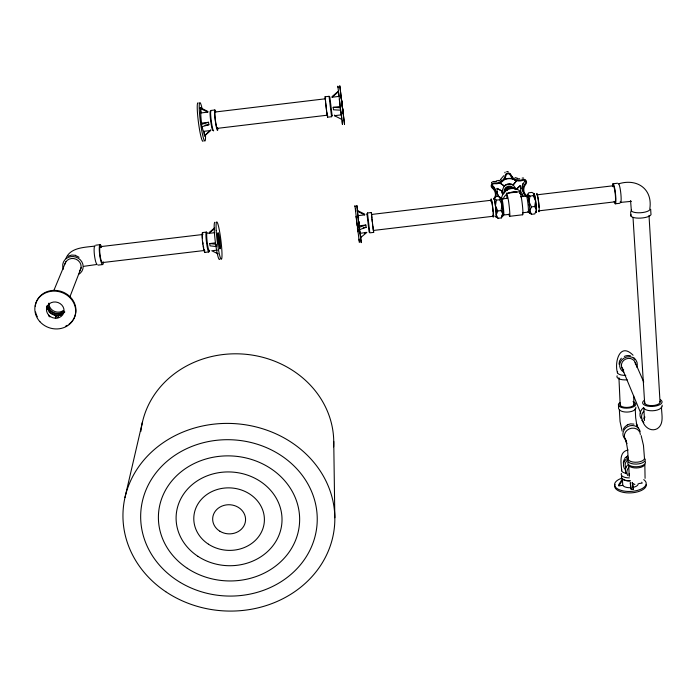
<?xml version="1.0" encoding="UTF-8"?>
<svg xmlns="http://www.w3.org/2000/svg" width="697" height="697" viewBox="0 0 697 697"><rect width="100%" height="100%" fill="white"/><g stroke="black" fill="none" stroke-linecap="round" stroke-linejoin="round"><path stroke-width="1.05" d="M644.925 416.98L644.167 418.522L644.429 417.451L644.376 420.308L644.446 417.137M662.106 406.787L662.15 405.175M371.579 214.232L371.327 212.524L367.485 212.977L369.819 232.85L373.662 232.397L373.601 231.387M373.444 230.324L373.235 229.113M520.703 191.719L520.764 188.486M635.76 408.669L635.847 407.222M371.327 212.524L371.893 217.952M369.122 232.118L366.927 213.7L367.014 214.197M55.795 318.128L55.995 316.029L58.635 315.994L57.938 317.78M629.252 474.178L629.33 473.559L629.26 476.225L628.677 465.169A8.181 3.712 -2.7 0 0 636.518 467.975A8.181 3.712 -2.7 0 0 644.708 464.751M645.073 478.36L644.838 464.263M359.347 242.539L354.921 205.685L355.139 206.704M529.964 196.066L529.032 201.712L531.384 206.887L529.816 210.834L531.532 214.31L534.808 213.927L536.385 210.05L534.677 206.495L535.61 200.928L533.257 195.674L534.259 193.853L531.985 192.407L528.718 192.79L527.707 194.629L529.964 196.066L533.257 195.674M493.842 199.229A9.601 0.592 83.5 0 1 495.593 206.939A9.601 0.592 83.5 0 1 495.933 216.75L498.085 218.292L501.361 217.908L502.851 214.057L501.065 210.572L502.014 204.918L499.688 199.734L500.777 197.826L498.608 196.345L495.349 196.737L494.225 198.61L496.395 200.126L499.688 199.734M619.006 364.156L619.528 361.002L621.323 358.188M496.395 200.126L495.436 205.693L497.78 210.964L496.29 214.807L498.085 218.292M214.746 232.667L208.969 233.347L209.126 232.563L214.397 228.032M124.972 497.458L142.388 422.304M210.642 130.522L210.79 129.86L204.474 135.932L210.642 130.522L203.751 131.35A9.68 0.976 82.6 0 1 202.095 126.305M200.875 112.958L207.784 112.13L207.941 111.494L200.318 107.695L200.875 112.958A9.68 0.976 82.6 0 0 201.581 123.116L201.651 126.802L208.891 124.719L208.516 122.289L201.581 123.116M494.609 198.689L495.349 196.737M69.674 297.419L81.279 267.465M55.29 317.815L55.995 316.029M53.835 290.501L65.797 261.776M65.945 258.413C70.432 247.2 85.078 247.435 95.027 246.058A9.279 1.603 82.8 0 0 94.4 254.771A9.279 1.603 82.8 0 0 97.136 264.442L84.006 266.289M504.306 193.104L506.44 188.652L514.473 187.702L515.623 189.244M501.361 217.908L502.45 215.983M618.927 485.826L622.447 480.346L622.116 479.414L618.596 484.894L618.927 485.826L622.796 485.382A7.911 3.677 -2.7 0 0 630.646 487.7L631.299 489.494L633.346 489.259L632.345 482.411L633.346 489.259M504.759 172.778L505.177 172.133M503.774 175.722L500.681 179.295M511.955 178.676A12.049 11.396 -21.1 0 1 516.555 180.828L513.166 185.141A7.292 6.892 -21.1 0 0 504.367 186.186L499.662 182.832A12.049 11.396 -21.1 0 1 501.971 180.723M499.662 182.832L504.253 185.829A7.292 6.892 -21.1 0 1 513.044 184.792L516.555 180.828M513.044 184.792L516.338 189.384L520.18 185.811M338.428 91.124L332.094 96.604L332.103 97.223L339.038 96.386L338.568 92.666M332.103 97.223L338.454 91.734M208.969 233.347L214.258 228.808M364.496 233.539L366.038 232.249M366.875 232.389L360.689 237.555L360.096 232.406M506.632 194.332L505.787 194.986A11.091 10.455 -20.7 0 0 503.217 198.933M624.939 458.025L627.596 456.047M508.069 193.226L513.593 191.605L516.947 192.05M360.305 232.223L361.212 242.661L359.164 227.327L365.838 225.035L366.125 227.353L359.452 229.644L359.364 228.154L360.122 233.347L365.908 232.502M628.093 449.966C618.248 451.917 621.393 463.897 621.646 470.823M68.027 256.235L71.747 255.05L75.746 255.32M201.267 124.371L208.516 122.289M627.291 424.778L630.585 423.863L633.93 424.133M496.203 180.967L498.547 180.41M522.14 178.083L523.186 177.996A2.178 2.056 -23 0 1 523.717 178.136M214.754 110.004L210.808 110.474A10.35 0.985 82.6 0 0 211.426 122.001A10.35 0.985 82.6 0 0 213.683 130.827M326.876 113.219L325.09 96.761L329.123 96.325M214.998 112.034L325.656 98.756M340.127 106.51L340.485 110.17L333.488 109.786L333.175 107.347L340.127 106.51L339.927 104.829M204.935 125.19L208.891 124.719M216.898 128.414L327.573 115.162L327.642 117.183L331.58 116.713L331.572 116.024M334.438 115.049L334.455 115.693L341.364 114.866M507.024 198.628L506.545 193.287L519.579 191.736L520.685 194.803A10.289 0.793 83.5 0 1 522.654 207.689A10.289 0.793 83.5 0 1 522.393 214.275M95.698 245.196L100.246 244.656M612.951 183.773L617.551 183.224M202.574 232.554L206.417 232.101M357.962 215.661L364.705 214.859L364.653 214.101L357.361 210.494L359.164 227.327M100.359 246.66L202.932 234.48M371.414 214.476L491.35 200.239M501.073 199.081L507.555 198.314M520.52 196.772L528.082 195.874M536.725 194.846L613.447 185.742M216.523 246.59L210.05 245.867L209.684 243.558L215.469 242.87M359.068 225.837L365.838 225.035M531.384 206.887L534.677 206.495M497.78 210.964L501.065 210.572M363.224 227.701L366.125 227.353M102.18 262.612L204.779 250.45M373.296 230.472L494.33 216.122M501.901 215.225L509.463 214.327M522.436 212.794L529.999 211.897M538.642 210.869L615.373 201.773M217.49 250.092L211.749 250.772L218.213 253.882M620.635 202.391L631.273 201.363L630.358 200.919M97.981 265.13L102.529 264.59M204.874 252.401L208.708 251.948M509.577 216.314L522.654 214.763M615.364 203.803L619.955 203.254M639.227 483.483L642.129 483.143L641.78 482.211M496.194 181.508L493.223 181.481A2.169 2.056 -20.2 0 0 492.674 181.621M333.175 107.347L340.18 107.721M331.58 116.713L329.045 96.291M209.684 243.558L216.166 244.281L216.41 245.823M515.048 177.587L517.34 178.171M325.09 96.761L325.333 97.528M329.847 96.909L332.147 115.972L332.138 115.327M357.404 211.252L364.705 214.859M502.833 194.568A7.292 6.892 -21.1 0 1 502.023 191.083L497.048 188.321L496.996 191.553A12.058 11.396 -21.1 0 0 501.23 199.185M200.152 108.331L207.784 112.13M334.455 115.693L341.939 119.475M632.048 483.056L634.889 484.511M497.127 188.556L502.023 191.083L504.253 185.829M529.276 212.812L531.532 214.31M519.709 193.252L521.382 194.428A11.091 10.455 -20.7 0 1 523.133 196.545M491.655 184.792L493.668 186.822A10.011 9.488 -18.9 0 1 494.896 188.974M491.733 185.027L493.737 187.057A10.019 9.497 -18.9 0 1 495.567 191.623M524.074 193.217L525.399 194.559M526.801 196.127L525.468 194.768A9.279 8.747 -23.1 0 1 524.614 186.021L526.313 183.372A2.997 2.832 -22.9 0 0 523.386 179.425L522.811 179.547A9.314 8.826 -23.4 0 1 510.936 174.773A2.997 2.84 -22.1 0 0 505.212 175.461A9.296 8.834 -21.2 0 1 496.848 182.963L493.868 182.936A2.988 2.832 -20.2 0 0 491.699 187.493L493.72 189.532A9.253 8.765 -18.8 0 1 494.635 198.27M526.148 196.589L524.815 195.238A10.089 9.505 -23.1 0 1 523.883 185.733L525.582 183.076A2.187 2.065 -22.9 0 0 524.013 180.201L520.537 180.915A10.133 9.592 -23.4 0 1 511.415 177.256L509.916 174.59A2.187 2.074 -22.1 0 0 506.17 175.043L505.186 177.996A10.106 9.601 -21.2 0 1 496.917 183.729L493.938 183.703A2.178 2.065 -20.2 0 0 492.361 187.023L494.373 189.061A10.054 9.523 -18.8 0 1 496.125 196.145M641.641 420.099L643.854 422.635M633.068 355.226C619.72 341.591 614.196 362.396 617.498 372.869M509.934 173.893L510.718 175.287M630.593 201.102L631.369 210.816M635.133 362.309L643.732 382.017M621.82 367.458L640.735 413.068M625.157 439.032L626.847 443.614L626.185 441.332L627.579 449.539L628.293 459.471A8.19 3.694 -2.8 0 0 637.746 462.137A8.19 3.694 -2.8 0 0 644.42 457.598L643.47 445.4L641.144 435.599M516.338 189.384L520.101 185.576L520.851 188.721M514.473 187.702L515.153 189.619M506.44 188.652L507.094 190.577M506.545 193.287L507.573 196.362A10.289 0.714 83.5 0 1 509.507 209.248A10.289 0.714 83.5 0 1 509.341 215.817L508.819 214.232M622.116 431.129L620.042 421.511L619.328 409.435A8.05 3.398 -1.9 0 0 627.021 412.075A8.05 3.398 -1.9 0 0 635.115 409.217M327.564 117.174L326.78 111.999M325.534 99.375L325.342 98.765L325.551 101.875M338.219 87.656L337.836 86.158L342.427 124.406L342.271 120.59M367.485 212.977L367.58 213.509M373.662 232.397L373.061 227.727M327.006 113.533L327.198 114.622M371.632 214.885L371.728 216.384M357.953 231.874L357.387 227.814M341.182 114.203L340.728 111.145M356.411 217.656L356.167 216.288L356.437 219.782M200.318 107.695L201.041 112.322M204.204 132.517L204.63 135.262M203.751 131.35L204.474 135.932M217.76 235.264L217.856 239.036A9.366 0.95 83 0 1 218.344 243.035M358.04 215.26L358.441 217.969M631.299 489.494L630.306 482.646L630.646 487.7M355.487 208.908L355.792 211.069M357.7 210.843L356.847 205.458L359.112 227.649M326.553 110.875L325.595 102.956M372.834 225.976L373.191 229.008M358.38 215.957L358.606 217.786M341.478 115.789L341.826 118.551M372.599 223.99L372.921 226.839M359.06 221.498L359.295 223.415M358.99 222.291L359.182 223.894M357.134 225.819L356.646 221.663M372.616 224.356L372.015 219.189M372.346 221.89L371.745 216.845M339.822 103.984L339.317 99.383M357.77 228.747L357.927 230.315M359.086 239.149L359.243 240.953M46.551 306.41L46.682 308.048M622.447 480.346L622.796 485.382M633.007 217.325L644.699 403.781M630.637 211.635L630.907 215.983M650.658 209.266L650.92 213.613A10.176 3.267 -4 0 1 640.682 218.1A10.176 3.267 -4 0 1 631.02 214.702M661.505 406.996C661.409 414.079 664.537 423.976 657.227 428.707C650.702 432.236 643.671 426.616 642.425 420.073A8.808 7.841 -18.9 0 1 643.767 411.265M649.012 215.425L660.033 401.995M618.936 377.73L620.208 405.741M618.466 405.323L618.631 408.904M635.246 408.851L635.664 417.747L636.927 425.762L636.344 423.48L638.077 427.932A8.068 7.17 -17.7 0 0 636.962 426.398M633.634 395.774L634.043 405.471M644.411 418.644L643.793 407.98A8.983 3.799 -2.8 0 0 652.47 410.777A8.983 3.799 -2.8 0 0 661.401 407.414M333.741 441.401L334.83 517.74M140.899 431.356A96.7 87.134 4.3 0 1 244.185 354.146A96.7 87.134 4.3 0 1 333.619 446.864M205.484 134.382A19.377 1.952 82.6 0 1 202.81 135.741A19.377 1.952 82.6 0 1 199.22 107.913A19.377 1.952 82.6 0 1 202.243 109.263M203.149 141.073A19.377 1.978 82.6 0 1 198.41 122.08A19.377 1.978 82.6 0 1 198.227 103.034M212.942 130.243A9.68 0.924 82.6 0 1 210.511 119.492A9.68 0.924 82.6 0 1 210.816 111.886M217.812 128.3A10.35 0.958 82.6 0 1 216.358 127.133A10.35 0.958 82.6 0 1 214.58 113.236A10.35 0.958 82.6 0 1 215.739 112.078M217.464 127.812A8.329 0.775 82.6 0 1 215.408 120.189A8.329 0.775 82.6 0 1 215.512 112.565M623.684 369.95A7.136 6.43 -19.7 0 1 625.81 359.016A7.136 6.43 -19.7 0 1 635.516 364.801M623.371 463.357A7.946 7.014 -16.8 0 1 624.704 458.87M626.063 457.415A7.946 7.014 -16.8 0 1 627.779 456.282M626.655 473.42A7.876 3.598 -2.8 0 1 621.75 469.412M625.828 467.565A6.935 6.116 -16.8 0 1 628.215 459.558M625.54 469.926A8.634 7.623 -16.8 0 1 628.25 457.781M629.426 477.881A8.53 3.921 -2.8 0 1 621.384 473.376M633.974 403.807A6.996 2.936 -1.9 0 1 626.864 407.431A6.996 2.936 -1.9 0 1 620.278 404.007M623.31 429.369A8.068 7.17 -17.7 0 1 627.457 425.039M625.043 438.971A8.773 7.789 -17.6 0 1 627.875 426.512A8.773 7.789 -17.6 0 1 640.16 431.556M633.024 401.646A8.739 3.668 -1.9 0 1 633.739 406.691A8.739 3.668 -1.9 0 1 621.698 407.536A8.739 3.668 -1.9 0 1 619.999 402.552M626.315 440.548A8.111 7.205 -17.6 0 1 629.347 428.855A8.111 7.205 -17.6 0 1 640.395 434.484M645.361 461.702A8.869 4.016 -2.7 0 1 636.405 466.763A8.869 4.016 -2.7 0 1 627.997 462.155M643.723 479.623A15.839 7.362 -2.7 0 1 638.844 489.991A15.839 7.362 -2.7 0 1 616.976 488.492A15.839 7.362 -2.7 0 1 622.02 478.133M638.26 483.587A7.911 3.677 -2.7 0 1 632.684 487.464M646.285 484.598A15.831 7.371 -2.7 0 1 628.99 492.918A15.831 7.371 -2.7 0 1 615.085 484.38M630.184 480.947A7.92 3.651 -2.8 0 1 622.334 478.656M630.175 480.73A8.477 3.903 -2.8 0 1 621.637 476.26M501.518 199.351A11.03 10.403 -20.8 0 1 511.058 188.599A11.03 10.403 -20.8 0 1 523.064 195.866M501.709 198.828A8.233 0.549 83.5 0 1 503.199 205.998A8.233 0.549 83.5 0 1 503.643 214.964M522.192 188.417A10.046 9.47 -23.2 0 1 523.055 183.503M524.919 180.331A2.178 2.056 -23 0 1 524.745 180.863M519.718 178.711A10.089 9.558 -23.5 0 1 517.113 178.72M512.417 176.829A10.089 9.558 -23.5 0 1 511.171 175.696M506.632 171.732A2.178 2.065 -22.2 0 1 507.189 171.593M507.747 171.601A2.178 2.065 -22.2 0 1 508.287 171.741M501.065 179.687A10.063 9.566 -21.3 0 1 498.738 180.898M491.463 182.736A2.169 2.056 -20.2 0 1 491.76 182.265M499.043 196.815A12.049 11.396 -21.1 0 1 496.917 191.318M504.75 179.234A12.049 11.396 -21.1 0 1 510.936 178.502M523.604 192.538A10.054 9.479 -23.2 0 1 523.142 183.738L524.832 181.098A2.178 2.056 -23 0 0 525.033 180.026M491.533 182.971A2.169 2.056 -20.2 0 1 491.838 182.501M499.74 183.067A12.058 11.396 -21.1 0 1 502.049 180.959M502.929 180.384A12.058 11.396 -21.1 0 1 516.643 181.054M502.72 194.21A7.292 6.892 -21.1 0 1 501.91 190.734M504.314 192.119A5.332 5.045 -21.1 0 1 513.523 188.582M504.097 192.416A5.323 5.036 -21.1 0 1 513.166 187.571M500.368 198.453A9.601 0.627 83.5 0 1 501.474 201.154A9.601 0.627 83.5 0 1 502.825 213.421A9.601 0.627 83.5 0 1 502.18 214.903M491.089 201.625A9.261 0.558 83.5 0 1 491.768 200.919A9.261 0.558 83.5 0 1 493.276 213.247A9.261 0.558 83.5 0 1 492.857 216.026M493.92 198.845A9.261 0.575 83.5 0 1 495.645 207.601A9.261 0.575 83.5 0 1 495.95 216.593M493.232 215.782A8.085 0.488 83.5 0 1 492.988 215.809M491.185 201.137A8.085 0.488 83.5 0 1 491.908 202.296A8.085 0.488 83.5 0 1 493.101 211.993M493.215 213.674A8.085 0.488 83.5 0 1 493.258 214.964M526.183 196.545A8.233 0.662 83.5 0 1 527.908 203.35A8.233 0.662 83.5 0 1 527.96 211.609M527.176 195.265A9.601 0.784 83.5 0 1 528.465 197.948A9.601 0.784 83.5 0 1 529.798 210.224A9.601 0.784 83.5 0 1 528.962 211.731M536.629 194.202A9.261 0.802 83.6 0 1 538.685 202.426A9.261 0.802 83.6 0 1 538.563 211.174M536.298 211.409A9.261 0.793 83.5 0 1 535.705 211.513M533.893 193.862A9.261 0.793 83.5 0 1 535.183 198.183A9.261 0.793 83.5 0 1 536.289 208.438M533.702 194.489A9.601 0.819 83.5 0 1 535.766 202.147A9.601 0.819 83.5 0 1 535.801 212.036M527.42 196.798A7.859 0.636 83.5 0 1 528.099 197.155M528.378 198.471A7.859 0.636 83.5 0 1 528.666 200.152M529.18 204.116A7.859 0.636 83.5 0 1 529.38 206.138M537.073 194.629A8.085 0.706 83.6 0 1 537.587 196.127M537.884 197.582A8.085 0.706 83.6 0 1 538.999 207.401M35.268 306.14A20.588 18.714 18.2 0 1 62.042 291.712A20.588 18.714 18.2 0 1 73.089 319.836M72.523 320.637A20.588 18.714 18.2 0 1 69.029 324.149M67.356 325.281A20.588 18.714 18.2 0 1 65.553 326.24M37.316 316.786A20.588 18.714 18.2 0 1 35.564 312.047M63.68 313.197A10.228 9.305 18.3 0 1 47.047 307.168M49.94 316.9A10.281 9.349 18.2 0 1 48.555 315.802M64.821 311.951A10.908 9.932 18.3 0 1 47.082 305.513M61.04 315.105A10.934 9.95 18.3 0 1 59.228 315.497M55.472 315.392A10.934 9.95 18.3 0 1 51.099 313.606M50.332 313.058A10.934 9.95 18.3 0 1 48.964 311.786M47.379 309.538A10.934 9.95 18.3 0 1 46.455 307.011M63.436 310.418A8.782 7.989 18.3 0 1 53.861 311.106A8.782 7.989 18.3 0 1 48.99 303.125M75.677 255.782A9.505 8.73 19.5 0 1 79.049 257.332M102.781 262.159A8.076 1.368 82.8 0 1 99.95 254.205A8.076 1.368 82.8 0 1 101.091 247.4M64.917 264.111A8.268 7.597 19.5 0 1 76.2 259.267A8.268 7.597 19.5 0 1 79.667 270.837M103.452 262.002A10.063 1.708 82.8 0 1 101.021 261.628A10.063 1.708 82.8 0 1 99.279 247.801A10.063 1.708 82.8 0 1 101.57 247.06M63.41 269.164A10.333 9.488 19.5 0 1 68.55 257.245A10.333 9.488 19.5 0 1 81.897 261.924A10.333 9.488 19.5 0 1 78.465 274.452M219.747 259.075A18.749 1.908 83 0 1 215.373 242.19A18.749 1.908 83 0 1 214.998 222.317M217.995 233.512A18.749 1.908 83 0 1 219.843 248.942M209.649 250.24A9.366 1.002 83 0 1 207.262 242.608A9.366 1.002 83 0 1 207.436 233.147M209.126 250.885A10.011 1.072 83 0 1 206.556 242.73A10.011 1.072 83 0 1 206.756 232.606M205.136 252.201A10.011 1.098 83 0 1 202.539 241.894A10.011 1.098 83 0 1 202.923 233.059M204.648 250.467A8.059 0.88 83 0 1 204.055 249.177M203.707 247.81A8.059 0.88 83 0 1 203.367 246.076M203.045 244.098A8.059 0.88 83 0 1 202.775 242.007M202.435 238.06A8.059 0.88 83 0 1 202.452 235.307M627.631 475.441A8.033 7.083 -16.7 0 1 628.833 467.495M645.195 459.044A8.878 4.008 -2.7 0 1 636.23 464.097A8.878 4.008 -2.7 0 1 627.823 459.497M626.263 473.655A8.695 7.658 -16.7 0 1 627.561 465.056M660.007 401.42A7.798 3.285 -2.8 0 1 652.209 405.61A7.798 3.285 -2.8 0 1 644.734 401.916M640.883 418.278A9.531 8.477 -19 0 1 643.697 407.518M660.512 399.764A9.749 4.104 -2.8 0 1 658.648 405.201A9.749 4.104 -2.8 0 1 645.788 405.628A9.749 4.104 -2.8 0 1 644.368 400.296M624.277 356.446A8.207 7.397 -19.8 0 1 630.497 355.845M633.922 357.866A8.207 7.397 -19.8 0 1 635.054 359.452M625.775 375.352A8.12 3.267 -2.1 0 1 617.612 371.588M627.134 379.804A8.791 3.555 -2.1 0 1 617.141 375.779M623.876 372.085A8.922 8.033 -19.7 0 1 620.661 361.569A8.922 8.033 -19.7 0 1 632.066 357.23A8.922 8.033 -19.7 0 1 636.744 367.188M631.473 209.64A9.401 2.997 -4 0 0 640.386 212.751A9.401 2.997 -4 0 0 649.839 208.63C652.801 188.538 636.544 178.04 618.405 183.912A9.331 1.255 83.7 0 1 620.896 194.149A9.331 1.255 83.7 0 1 620.095 201.982M612.89 186.665A8.094 1.063 83.7 0 1 614.946 191.536A8.094 1.063 83.7 0 1 615.12 201.799M612.454 186.413A10.115 1.333 83.7 0 1 614.336 186.657A10.115 1.333 83.7 0 1 615.887 200.579A10.115 1.333 83.7 0 1 614.127 201.459M63.723 311.036A8.8 8.007 18.3 0 1 53.321 312.43A8.8 8.007 18.3 0 1 48.59 303.395M344.501 124.162L339.814 85.923L344.501 124.162M343.168 113.306L341.155 96.866L343.168 113.306M197.939 556.337A52.989 46.873 3.7 0 0 281.736 524.466A52.989 46.873 3.7 0 0 207.514 475.685A52.989 46.873 3.7 0 0 197.939 556.337M180.41 582.509A88.327 78.142 3.7 0 0 317.091 523.726A88.327 78.142 3.7 0 0 189.375 447.448A88.327 78.142 3.7 0 0 180.41 582.509M187.31 568.299A70.658 62.512 3.7 0 0 299.231 526.165A70.658 62.512 3.7 0 0 200.518 460.795A70.658 62.512 3.7 0 0 187.31 568.299M208.455 544.2A35.329 31.252 3.7 0 0 264.224 522.767A35.329 31.252 3.7 0 0 214.606 490.409A35.329 31.252 3.7 0 0 208.455 544.2M165.773 591.718A105.996 93.79 3.7 0 0 334.142 529.459A105.996 93.79 3.7 0 0 186.744 430.563A105.996 93.79 3.7 0 0 165.773 591.718M219.956 531.28A16.458 14.559 3.7 0 0 245.536 520.52A16.458 14.559 3.7 0 0 221.864 506.127A16.458 14.559 3.7 0 0 219.956 531.28M39.886 321.674A20.605 18.732 18.2 0 0 74.596 317.118A20.605 18.732 18.2 0 0 51.273 291.285A20.605 18.732 18.2 0 0 39.886 321.674M48.668 315.114A8.861 8.05 18.2 0 0 63.584 313.127A8.861 8.05 18.2 0 0 53.53 302.036A8.861 8.05 18.2 0 0 48.668 315.114M216.218 230.568A18.749 1.882 83 0 0 221.219 259.24A18.749 1.882 83 0 0 219.703 232.145A18.749 1.882 83 0 0 216.218 230.568M217.847 236.283A8.059 0.81 83 0 0 219.991 248.646A8.059 0.81 83 0 0 219.355 237.05A8.059 0.81 83 0 0 217.847 236.283"/></g></svg>
